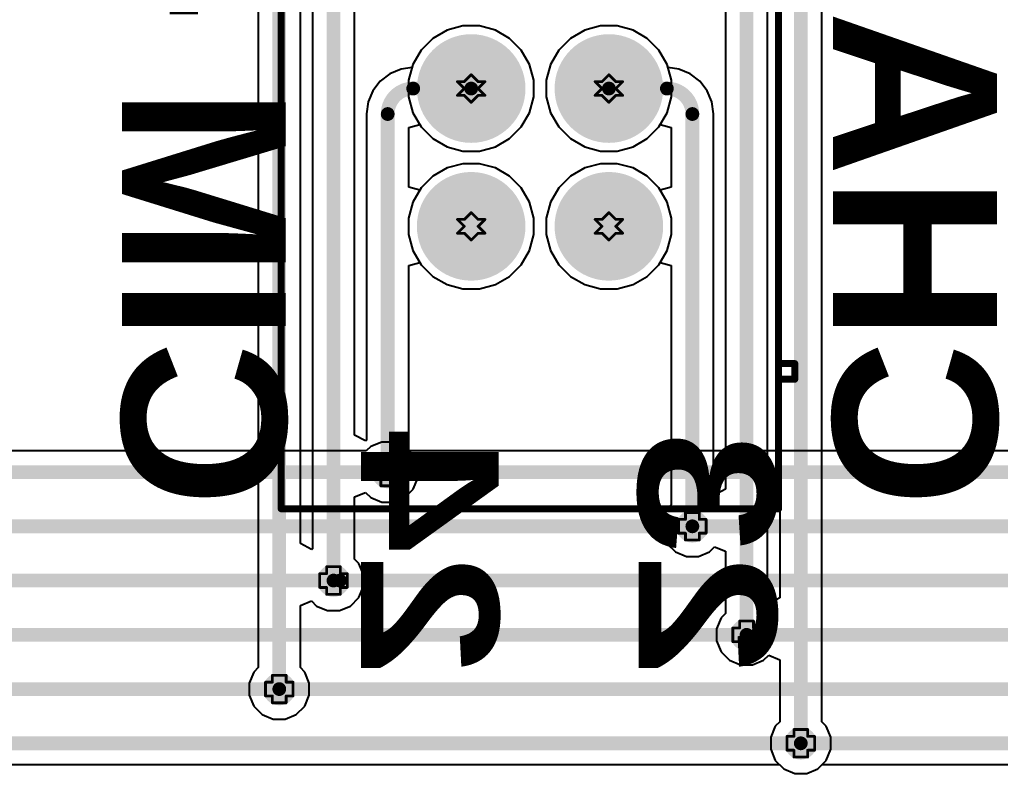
# Model space of a CAD drawing. Header units: inches. Extents: x -0.1 to 10.2, y 0 to 6.5.
# Drawn here: x 1.992 to 2.704, y 1.218 to 1.765 of the extents above; entities that cross this region are included whole.
import ezdxf

# ---------------------------------------------------------------- set-up
doc = ezdxf.new("R2010")
doc.units = ezdxf.units.IN
doc.header["$MEASUREMENT"] = 0
for name, color, linetype in [('Bottom Layer', 5, 'Continuous'), ('Bottom Overlay', 54, 'Continuous'), ('Bottom Solder', 6, 'Continuous'), ('Drill Drawing', 1, 'Continuous'), ('Multi-Layer', 9, 'Continuous'), ('Pad Holes', 156, 'Continuous'), ('Top Layer', 1, 'Continuous'), ('Top Solder', 216, 'Continuous'), ('Via Holes', 16, 'Continuous')]:
    doc.layers.add(name, color=color, linetype=linetype)
doc.styles.add('Arial Black_Bold', font='', dxfattribs={"height": 0.2})
doc.styles.add('Arial_Bold', font='', dxfattribs={"height": 0.2})
doc.styles.get('Arial Black_Bold').set_extended_font_data('Arial Black', bold=True)
doc.styles.get('Arial_Bold').set_extended_font_data('Arial', bold=True)

# ---------------------------------------------------------------- blocks, each defined once
blk = doc.blocks.new('X9555WV_2_12_6TV01_B_55')
at = {"layer": 'Bottom Layer'}
h = blk.add_hatch(color=5, dxfattribs=at)
edge = h.paths.add_edge_path()
edge.add_arc((0.45, 0.05), 0.03543, 0, 360)
h = blk.add_hatch(color=5, dxfattribs=at)
edge = h.paths.add_edge_path()
edge.add_arc((0.55, 0.05), 0.03543, 0, 360)
h = blk.add_hatch(color=5, dxfattribs=at)
edge = h.paths.add_edge_path()
edge.add_arc((0.45, -0.05), 0.03543, 0, 360)
h = blk.add_hatch(color=5, dxfattribs=at)
edge = h.paths.add_edge_path()
edge.add_arc((0.55, -0.05), 0.03543, 0, 360)
at = {"layer": 'Bottom Solder'}
h = blk.add_hatch(color=6, dxfattribs=at)
edge = h.paths.add_edge_path()
edge.add_arc((0.45, 0.05), 0.03943, 0, 360)
h = blk.add_hatch(color=6, dxfattribs=at)
edge = h.paths.add_edge_path()
edge.add_arc((0.55, 0.05), 0.03943, 0, 360)
h = blk.add_hatch(color=6, dxfattribs=at)
edge = h.paths.add_edge_path()
edge.add_arc((0.45, -0.05), 0.03943, 0, 360)
h = blk.add_hatch(color=6, dxfattribs=at)
edge = h.paths.add_edge_path()
edge.add_arc((0.55, -0.05), 0.03943, 0, 360)
at = {"layer": 'Multi-Layer'}
h = blk.add_hatch(color=9, dxfattribs=at)
edge = h.paths.add_edge_path()
edge.add_arc((0.45, 0.05), 0.03543, 0, 360)
h = blk.add_hatch(color=9, dxfattribs=at)
edge = h.paths.add_edge_path()
edge.add_arc((0.55, 0.05), 0.03543, 0, 360)
h = blk.add_hatch(color=9, dxfattribs=at)
edge = h.paths.add_edge_path()
edge.add_arc((0.45, -0.05), 0.03543, 0, 360)
h = blk.add_hatch(color=9, dxfattribs=at)
edge = h.paths.add_edge_path()
edge.add_arc((0.55, -0.05), 0.03543, 0, 360)
at = {"layer": 'Pad Holes'}
h = blk.add_hatch(color=7, dxfattribs=at)
edge = h.paths.add_edge_path()
edge.add_arc((0.45, 0.05), 0.02165, 0, 360)
h = blk.add_hatch(color=7, dxfattribs=at)
edge = h.paths.add_edge_path()
edge.add_arc((0.55, 0.05), 0.02165, 0, 360)
h = blk.add_hatch(color=7, dxfattribs=at)
edge = h.paths.add_edge_path()
edge.add_arc((0.45, -0.05), 0.02165, 0, 360)
h = blk.add_hatch(color=7, dxfattribs=at)
edge = h.paths.add_edge_path()
edge.add_arc((0.55, -0.05), 0.02165, 0, 360)
at = {"layer": 'Top Layer'}
h = blk.add_hatch(color=1, dxfattribs=at)
edge = h.paths.add_edge_path()
edge.add_arc((0.45, 0.05), 0.03543, 0, 360)
h = blk.add_hatch(color=1, dxfattribs=at)
edge = h.paths.add_edge_path()
edge.add_arc((0.55, 0.05), 0.03543, 0, 360)
h = blk.add_hatch(color=1, dxfattribs=at)
edge = h.paths.add_edge_path()
edge.add_arc((0.45, -0.05), 0.03543, 0, 360)
h = blk.add_hatch(color=1, dxfattribs=at)
edge = h.paths.add_edge_path()
edge.add_arc((0.55, -0.05), 0.03543, 0, 360)
at = {"layer": 'Top Solder'}
h = blk.add_hatch(color=216, dxfattribs=at)
edge = h.paths.add_edge_path()
edge.add_arc((0.45, 0.05), 0.03943, 0, 360)
h = blk.add_hatch(color=216, dxfattribs=at)
edge = h.paths.add_edge_path()
edge.add_arc((0.55, 0.05), 0.03943, 0, 360)
h = blk.add_hatch(color=216, dxfattribs=at)
edge = h.paths.add_edge_path()
edge.add_arc((0.45, -0.05), 0.03943, 0, 360)
h = blk.add_hatch(color=216, dxfattribs=at)
edge = h.paths.add_edge_path()
edge.add_arc((0.55, -0.05), 0.03943, 0, 360)
at = {"layer": 'Bottom Overlay', "const_width": 0.005}
for points in [[(0.6496, 0.17323), (0.6496, 0.18504)], [(0.66097, 0.18504), (0.6496, 0.18504)], [(0.66097, 0.17323), (0.66097, 0.18504)], [(0.755, 0.17323), (-0.755, 0.17323)], [(0.755, -0.188), (0.755, 0.17323)], [(0.755, -0.188), (-0.755, -0.188)]]:
    blk.add_lwpolyline(points, dxfattribs=at)
at = {"layer": 'Bottom Overlay', "const_width": 0.0025}
for points in [[(0.64835, 0.18504, 1), (0.65085, 0.18504, 1)], [(0.64835, 0.18504, 1), (0.65085, 0.18504, 1)], [(0.65972, 0.18504, 1), (0.66221, 0.18504, 1)], [(0.65972, 0.18504, 1), (0.66221, 0.18504, 1)], [(0.64835, 0.17323, 1), (0.65085, 0.17323, 1)], [(0.65972, 0.17323, 1), (0.66221, 0.17323, 1)], [(0.75375, 0.17323, 1), (0.75625, 0.17323, 1)], [(0.75375, 0.17323, 1), (0.75625, 0.17323, 1)], [(0.75375, -0.188, 1), (0.75625, -0.188, 1)], [(0.75375, -0.188, 1), (0.75625, -0.188, 1)]]:
    blk.add_lwpolyline(points, format="xyb", close=True, dxfattribs=at)

msp = doc.modelspace()

# ---------------------------------------------------------------- hatches: boundary and pattern name
at = {"layer": 'Bottom Layer'}
h = msp.add_hatch(color=5, dxfattribs=at)
edge = h.paths.add_edge_path()
edge.add_arc((2.25905, 1.43701), 0.01181, 0, 360)
h = msp.add_hatch(color=5, dxfattribs=at)
edge = h.paths.add_edge_path()
edge.add_arc((2.48031, 1.39764), 0.01181, 0, 360)
h = msp.add_hatch(color=5, dxfattribs=at)
edge = h.paths.add_edge_path()
edge.add_arc((2.21968, 1.35827), 0.01181, 0, 360)
h = msp.add_hatch(color=5, dxfattribs=at)
edge = h.paths.add_edge_path()
edge.add_arc((2.51968, 1.3189), 0.01181, 0, 360)
h = msp.add_hatch(color=5, dxfattribs=at)
edge = h.paths.add_edge_path()
edge.add_arc((2.18031, 1.27953), 0.01181, 0, 360)
h = msp.add_hatch(color=5, dxfattribs=at)
edge = h.paths.add_edge_path()
edge.add_arc((2.55905, 1.24016), 0.01181, 0, 360)
at = {"layer": 'Top Layer'}
h = msp.add_hatch(color=1, dxfattribs=at)
edge = h.paths.add_edge_path()
edge.add_arc((2.25905, 1.43701), 0.01181, 0, 360)
h = msp.add_hatch(color=1, dxfattribs=at)
edge = h.paths.add_edge_path()
edge.add_arc((2.48031, 1.39764), 0.01181, 0, 360)
h = msp.add_hatch(color=1, dxfattribs=at)
edge = h.paths.add_edge_path()
edge.add_arc((2.21968, 1.35827), 0.01181, 0, 360)
h = msp.add_hatch(color=1, dxfattribs=at)
edge = h.paths.add_edge_path()
edge.add_arc((2.51968, 1.3189), 0.01181, 0, 360)
h = msp.add_hatch(color=1, dxfattribs=at)
edge = h.paths.add_edge_path()
edge.add_arc((2.18031, 1.27953), 0.01181, 0, 360)
h = msp.add_hatch(color=1, dxfattribs=at)
edge = h.paths.add_edge_path()
edge.add_arc((2.55905, 1.24016), 0.01181, 0, 360)
at = {"layer": 'Via Holes'}
h = msp.add_hatch(color=7, dxfattribs=at)
edge = h.paths.add_edge_path()
edge.add_arc((2.25905, 1.43701), 0.00591, 0, 360)
h = msp.add_hatch(color=7, dxfattribs=at)
edge = h.paths.add_edge_path()
edge.add_arc((2.48031, 1.39764), 0.00591, 0, 360)
h = msp.add_hatch(color=7, dxfattribs=at)
edge = h.paths.add_edge_path()
edge.add_arc((2.21968, 1.35827), 0.00591, 0, 360)
h = msp.add_hatch(color=7, dxfattribs=at)
edge = h.paths.add_edge_path()
edge.add_arc((2.51968, 1.3189), 0.00591, 0, 360)
h = msp.add_hatch(color=7, dxfattribs=at)
edge = h.paths.add_edge_path()
edge.add_arc((2.18031, 1.27953), 0.00591, 0, 360)
h = msp.add_hatch(color=7, dxfattribs=at)
edge = h.paths.add_edge_path()
edge.add_arc((2.55905, 1.24016), 0.00591, 0, 360)

# ---------------------------------------------------------------- linework, layer by layer
at = {"layer": 'Bottom Layer'}
for p, q in [((2.16502, 1.88583), (2.16502, 1.29508)), ((2.19561, 1.38513), (2.19561, 1.88583)), ((2.54376, 1.88583), (2.54376, 1.34576)), ((2.57435, 1.25571), (2.57435, 1.88583)), ((2.20439, 1.78346), (2.20439, 1.38137)), ((2.23498, 1.46387), (2.23498, 1.78346)), ((2.50439, 1.78346), (2.50439, 1.4245)), ((2.53498, 1.342), (2.53498, 1.78346)), ((2.3137, 1.76079), (2.30215, 1.75769)), ((2.32566, 1.76079), (2.3137, 1.76079)), ((2.33722, 1.75769), (2.32566, 1.76079)), ((2.4137, 1.76079), (2.40215, 1.75769)), ((2.42566, 1.76079), (2.4137, 1.76079)), ((2.43722, 1.75769), (2.42566, 1.76079)), ((2.30215, 1.75769), (2.29179, 1.75171)), ((2.34758, 1.75171), (2.33722, 1.75769)), ((2.40215, 1.75769), (2.39179, 1.75171)), ((2.44758, 1.75171), (2.43722, 1.75769)), ((2.29179, 1.75171), (2.28333, 1.74325)), ((2.35604, 1.74325), (2.34758, 1.75171)), ((2.39179, 1.75171), (2.38333, 1.74325)), ((2.45604, 1.74325), (2.44758, 1.75171)), ((2.28333, 1.74325), (2.27734, 1.73289)), ((2.36202, 1.73289), (2.35604, 1.74325)), ((2.38333, 1.74325), (2.37734, 1.73289)), ((2.46202, 1.73289), (2.45604, 1.74325)), ((2.27734, 1.73289), (2.27671, 1.73053)), ((2.36511, 1.72134), (2.36202, 1.73289)), ((2.37734, 1.73289), (2.37425, 1.72134)), ((2.46265, 1.73053), (2.46202, 1.73289)), ((2.26066, 1.72612), (2.25366, 1.72075)), ((2.26881, 1.72949), (2.26066, 1.72612)), ((2.27671, 1.73053), (2.26881, 1.72949)), ((2.47056, 1.72949), (2.46265, 1.73053)), ((2.47871, 1.72612), (2.47056, 1.72949)), ((2.48571, 1.72075), (2.47871, 1.72612)), ((2.25366, 1.72075), (2.24829, 1.71375)), ((2.36511, 1.70937), (2.36511, 1.72134)), ((2.37425, 1.72134), (2.37425, 1.70937)), ((2.49108, 1.71375), (2.48571, 1.72075)), ((2.24829, 1.71375), (2.24492, 1.7056)), ((2.49445, 1.7056), (2.49108, 1.71375)), ((2.24492, 1.7056), (2.24377, 1.69692)), ((2.36202, 1.69782), (2.36511, 1.70937)), ((2.37425, 1.70937), (2.37734, 1.69782)), ((2.49559, 1.69692), (2.49445, 1.7056)), ((2.24377, 1.69692), (2.24376, 1.69685)), ((2.24376, 1.69685), (2.24376, 1.69685)), ((2.24376, 1.69685), (2.24376, 1.69685)), ((2.24376, 1.69685), (2.24376, 1.46011)), ((2.35604, 1.68746), (2.36202, 1.69782)), ((2.37734, 1.69782), (2.38333, 1.68746)), ((2.49561, 1.69685), (2.49559, 1.69692)), ((2.49561, 1.42074), (2.49561, 1.69685)), ((2.49561, 1.69685), (2.49561, 1.69685)), ((2.49561, 1.69685), (2.49561, 1.69685)), ((2.27435, 1.68701), (2.28235, 1.68915)), ((2.28235, 1.68915), (2.28333, 1.68746)), ((2.45604, 1.68746), (2.45702, 1.68916)), ((2.45702, 1.68916), (2.46502, 1.68702)), ((2.27435, 1.6437), (2.27435, 1.68701)), ((2.28333, 1.68746), (2.29179, 1.679)), ((2.34758, 1.679), (2.35604, 1.68746)), ((2.38333, 1.68746), (2.39179, 1.679)), ((2.44758, 1.679), (2.45604, 1.68746)), ((2.46502, 1.68702), (2.46502, 1.64369)), ((2.29179, 1.679), (2.30215, 1.67302)), ((2.33722, 1.67302), (2.34758, 1.679)), ((2.39179, 1.679), (2.40215, 1.67302)), ((2.43722, 1.67302), (2.44758, 1.679)), ((2.30215, 1.67302), (2.3137, 1.66992)), ((2.3137, 1.66992), (2.32566, 1.66992)), ((2.32566, 1.66992), (2.33722, 1.67302)), ((2.40215, 1.67302), (2.4137, 1.66992)), ((2.4137, 1.66992), (2.42566, 1.66992)), ((2.42566, 1.66992), (2.43722, 1.67302)), ((2.3137, 1.66079), (2.30215, 1.65769)), ((2.32566, 1.66079), (2.3137, 1.66079)), ((2.33722, 1.65769), (2.32566, 1.66079)), ((2.4137, 1.66079), (2.40215, 1.65769)), ((2.42566, 1.66079), (2.4137, 1.66079)), ((2.43722, 1.65769), (2.42566, 1.66079)), ((2.30215, 1.65769), (2.29179, 1.65171)), ((2.34758, 1.65171), (2.33722, 1.65769)), ((2.40215, 1.65769), (2.39179, 1.65171)), ((2.44758, 1.65171), (2.43722, 1.65769)), ((2.29179, 1.65171), (2.28333, 1.64325)), ((2.35604, 1.64325), (2.34758, 1.65171)), ((2.39179, 1.65171), (2.38333, 1.64325)), ((2.45604, 1.64325), (2.44758, 1.65171)), ((2.28235, 1.64156), (2.27435, 1.6437)), ((2.28333, 1.64325), (2.28235, 1.64156)), ((2.36202, 1.63289), (2.35604, 1.64325)), ((2.38333, 1.64325), (2.37734, 1.63289)), ((2.45702, 1.64155), (2.45604, 1.64325)), ((2.46502, 1.64369), (2.45702, 1.64155)), ((2.36511, 1.62134), (2.36202, 1.63289)), ((2.37734, 1.63289), (2.37425, 1.62134)), ((2.36511, 1.60937), (2.36511, 1.62134)), ((2.37425, 1.62134), (2.37425, 1.60937)), ((2.36202, 1.59782), (2.36511, 1.60937)), ((2.37425, 1.60937), (2.37734, 1.59782)), ((2.35604, 1.58746), (2.36202, 1.59782)), ((2.37734, 1.59782), (2.38333, 1.58746)), ((2.27435, 1.58701), (2.28235, 1.58915)), ((2.28235, 1.58915), (2.28333, 1.58746)), ((2.45604, 1.58746), (2.45702, 1.58916)), ((2.45702, 1.58916), (2.46502, 1.58702)), ((2.27435, 1.45256), (2.27435, 1.58701)), ((2.28333, 1.58746), (2.29179, 1.579)), ((2.34758, 1.579), (2.35604, 1.58746)), ((2.38333, 1.58746), (2.39179, 1.579)), ((2.44758, 1.579), (2.45604, 1.58746)), ((2.46502, 1.58702), (2.46502, 1.41319)), ((2.29179, 1.579), (2.30215, 1.57302)), ((2.33722, 1.57302), (2.34758, 1.579)), ((2.39179, 1.579), (2.40215, 1.57302)), ((2.43722, 1.57302), (2.44758, 1.579)), ((2.30215, 1.57302), (2.3137, 1.56992)), ((2.3137, 1.56992), (2.32566, 1.56992)), ((2.32566, 1.56992), (2.33722, 1.57302)), ((2.40215, 1.57302), (2.4137, 1.56992)), ((2.4137, 1.56992), (2.42566, 1.56992)), ((2.42566, 1.56992), (2.43722, 1.57302)), ((2.24298, 1.45959), (2.23498, 1.46387)), ((2.24376, 1.46011), (2.24298, 1.45959)), ((2.27755, 1.44936), (2.27435, 1.45256)), ((2.28087, 1.44135), (2.27755, 1.44936)), ((2.28087, 1.43267), (2.28087, 1.44135)), ((2.27755, 1.42465), (2.28087, 1.43267)), ((2.27141, 1.41852), (2.27755, 1.42465)), ((2.23498, 1.41892), (2.24298, 1.42224)), ((2.23498, 1.37382), (2.23498, 1.41892)), ((2.24298, 1.42224), (2.2467, 1.41852)), ((2.2467, 1.41852), (2.25472, 1.4152)), ((2.26339, 1.4152), (2.27141, 1.41852)), ((2.49639, 1.42022), (2.49561, 1.42074)), ((2.50439, 1.4245), (2.49639, 1.42022)), ((2.25472, 1.4152), (2.26339, 1.4152)), ((2.46502, 1.41319), (2.46182, 1.40999)), ((2.46182, 1.40999), (2.4585, 1.40198)), ((2.4585, 1.40198), (2.4585, 1.3933)), ((2.4585, 1.3933), (2.46182, 1.38528)), ((2.20361, 1.38085), (2.19561, 1.38513)), ((2.46182, 1.38528), (2.46796, 1.37915)), ((2.49267, 1.37915), (2.49639, 1.38287)), ((2.49639, 1.38287), (2.50439, 1.37955)), ((2.20439, 1.38137), (2.20361, 1.38085)), ((2.46796, 1.37915), (2.47598, 1.37583)), ((2.47598, 1.37583), (2.48465, 1.37583)), ((2.48465, 1.37583), (2.49267, 1.37915)), ((2.50439, 1.37955), (2.50439, 1.33445)), ((2.23818, 1.37062), (2.23498, 1.37382)), ((2.2415, 1.36261), (2.23818, 1.37062)), ((2.2415, 1.35393), (2.2415, 1.36261)), ((2.23818, 1.34591), (2.2415, 1.35393)), ((2.19561, 1.34018), (2.20361, 1.3435)), ((2.19561, 1.29508), (2.19561, 1.34018)), ((2.20361, 1.3435), (2.20733, 1.33978)), ((2.20733, 1.33978), (2.21535, 1.33646)), ((2.22402, 1.33646), (2.23204, 1.33978)), ((2.23204, 1.33978), (2.23818, 1.34591)), ((2.53576, 1.34148), (2.53498, 1.342)), ((2.54376, 1.34576), (2.53576, 1.34148)), ((2.21535, 1.33646), (2.22402, 1.33646)), ((2.50439, 1.33445), (2.50119, 1.33125)), ((2.50119, 1.33125), (2.49787, 1.32324)), ((2.49787, 1.32324), (2.49787, 1.31456)), ((2.49787, 1.31456), (2.50119, 1.30654)), ((2.50119, 1.30654), (2.50733, 1.30041)), ((2.53204, 1.30041), (2.53576, 1.30413)), ((2.53576, 1.30413), (2.54376, 1.30081)), ((2.50733, 1.30041), (2.51535, 1.29709)), ((2.51535, 1.29709), (2.52402, 1.29709)), ((2.52402, 1.29709), (2.53204, 1.30041)), ((2.54376, 1.30081), (2.54376, 1.25571)), ((2.16182, 1.29188), (2.1585, 1.28387)), ((2.16502, 1.29508), (2.16182, 1.29188)), ((2.19881, 1.29188), (2.19561, 1.29508)), ((2.20213, 1.28387), (2.19881, 1.29188)), ((2.1585, 1.28387), (2.1585, 1.27519)), ((2.20213, 1.27519), (2.20213, 1.28387)), ((2.1585, 1.27519), (2.16182, 1.26717)), ((2.19881, 1.26717), (2.20213, 1.27519)), ((2.16182, 1.26717), (2.16796, 1.26104)), ((2.16796, 1.26104), (2.17598, 1.25772)), ((2.18465, 1.25772), (2.19267, 1.26104)), ((2.19267, 1.26104), (2.19881, 1.26717)), ((2.17598, 1.25772), (2.18465, 1.25772)), ((2.54376, 1.25571), (2.54056, 1.25251)), ((2.57755, 1.25251), (2.57435, 1.25571)), ((2.54056, 1.25251), (2.53724, 1.2445)), ((2.58087, 1.2445), (2.57755, 1.25251)), ((2.53724, 1.2445), (2.53724, 1.23582)), ((2.58087, 1.23582), (2.58087, 1.2445)), ((2.53724, 1.23582), (2.54056, 1.2278)), ((2.57755, 1.2278), (2.58087, 1.23582)), ((2.54056, 1.2278), (2.5467, 1.22167)), ((2.57141, 1.22167), (2.57755, 1.2278)), ((2.5467, 1.22167), (2.55472, 1.21835)), ((2.55472, 1.21835), (2.56339, 1.21835)), ((2.56339, 1.21835), (2.57141, 1.22167))]:
    msp.add_line(p, q, dxfattribs=at)
at = {"layer": 'Bottom Layer', "const_width": 0.01}
for points in [[(2.18031, 1.27953), (2.18031, 1.88583)], [(2.55905, 1.24016), (2.55905, 1.88583)], [(2.21968, 1.35827), (2.21968, 1.78346)], [(2.51968, 1.3189), (2.51968, 1.78346)], [(2.27756, 1.71535), (2.31968, 1.71535)], [(2.41968, 1.71535), (2.46181, 1.71535)], [(2.25905, 1.43701), (2.25905, 1.69685)], [(2.48031, 1.39764), (2.48031, 1.69685)]]:
    msp.add_lwpolyline(points, dxfattribs=at)
for points in [[(2.25905, 1.69685, -0.414214), (2.27756, 1.71535)], [(2.46181, 1.71535, -0.414217), (2.48031, 1.69685)]]:
    msp.add_lwpolyline(points, format="xyb", dxfattribs=at)
at = {"layer": 'Bottom Layer', "const_width": 0.005}
for points in [[(2.27506, 1.71535, 1), (2.28006, 1.71535, 1)], [(2.27506, 1.71535, 1), (2.28006, 1.71535, 1)], [(2.31718, 1.71535, 1), (2.32218, 1.71535, 1)], [(2.41718, 1.71535, 1), (2.42218, 1.71535, 1)], [(2.45931, 1.71535, 1), (2.46431, 1.71535, 1)], [(2.45931, 1.71535, 1), (2.46431, 1.71535, 1)], [(2.25655, 1.69685, 1), (2.26155, 1.69685, 1)], [(2.25655, 1.69685, 1), (2.26155, 1.69685, 1)], [(2.47781, 1.69685, 1), (2.48281, 1.69685, 1)], [(2.47781, 1.69685, 1), (2.48281, 1.69685, 1)], [(2.25655, 1.43701, 1), (2.26155, 1.43701, 1)], [(2.47781, 1.39764, 1), (2.48281, 1.39764, 1)], [(2.21718, 1.35827, 1), (2.22218, 1.35827, 1)], [(2.51718, 1.3189, 1), (2.52218, 1.3189, 1)], [(2.17781, 1.27953, 1), (2.18281, 1.27953, 1)], [(2.55655, 1.24016, 1), (2.56155, 1.24016, 1)]]:
    msp.add_lwpolyline(points, format="xyb", close=True, dxfattribs=at)
at = {"layer": 'Drill Drawing', "const_width": 0.002}
for points in [[(2.31468, 1.72035), (2.31968, 1.72535)], [(2.31968, 1.72535), (2.32468, 1.72035)], [(2.41468, 1.72035), (2.41968, 1.72535)], [(2.41968, 1.72535), (2.42468, 1.72035)], [(2.30968, 1.72035), (2.31468, 1.71535)], [(2.30968, 1.72035), (2.31468, 1.72035)], [(2.32468, 1.72035), (2.32968, 1.72035)], [(2.32468, 1.71535), (2.32968, 1.72035)], [(2.40968, 1.72035), (2.41468, 1.71535)], [(2.40968, 1.72035), (2.41468, 1.72035)], [(2.42468, 1.72035), (2.42968, 1.72035)], [(2.42468, 1.71535), (2.42968, 1.72035)], [(2.30968, 1.71035), (2.31468, 1.71535)], [(2.30968, 1.71035), (2.31468, 1.71035)], [(2.31468, 1.71035), (2.31968, 1.70535)], [(2.31968, 1.70535), (2.32468, 1.71035)], [(2.32468, 1.71535), (2.32968, 1.71035)], [(2.32468, 1.71035), (2.32968, 1.71035)], [(2.40968, 1.71035), (2.41468, 1.71535)], [(2.40968, 1.71035), (2.41468, 1.71035)], [(2.41468, 1.71035), (2.41968, 1.70535)], [(2.41968, 1.70535), (2.42468, 1.71035)], [(2.42468, 1.71535), (2.42968, 1.71035)], [(2.42468, 1.71035), (2.42968, 1.71035)], [(2.31468, 1.62035), (2.31968, 1.62535)], [(2.31968, 1.62535), (2.32468, 1.62035)], [(2.41468, 1.62035), (2.41968, 1.62535)], [(2.41968, 1.62535), (2.42468, 1.62035)], [(2.30968, 1.62035), (2.31468, 1.61535)], [(2.30968, 1.62035), (2.31468, 1.62035)], [(2.32468, 1.62035), (2.32968, 1.62035)], [(2.32468, 1.61535), (2.32968, 1.62035)], [(2.40968, 1.62035), (2.41468, 1.61535)], [(2.40968, 1.62035), (2.41468, 1.62035)], [(2.42468, 1.62035), (2.42968, 1.62035)], [(2.42468, 1.61535), (2.42968, 1.62035)], [(2.30968, 1.61035), (2.31468, 1.61535)], [(2.30968, 1.61035), (2.31468, 1.61035)], [(2.31468, 1.61035), (2.31968, 1.60535)], [(2.31968, 1.60535), (2.32468, 1.61035)], [(2.32468, 1.61535), (2.32968, 1.61035)], [(2.32468, 1.61035), (2.32968, 1.61035)], [(2.40968, 1.61035), (2.41468, 1.61535)], [(2.40968, 1.61035), (2.41468, 1.61035)], [(2.41468, 1.61035), (2.41968, 1.60535)], [(2.41968, 1.60535), (2.42468, 1.61035)], [(2.42468, 1.61535), (2.42968, 1.61035)], [(2.42468, 1.61035), (2.42968, 1.61035)], [(2.25405, 1.44201), (2.25405, 1.44701)], [(2.25405, 1.44701), (2.26405, 1.44701)], [(2.26405, 1.44201), (2.26405, 1.44701)], [(2.24905, 1.43201), (2.24905, 1.44201)], [(2.24905, 1.44201), (2.25405, 1.44201)], [(2.26405, 1.44201), (2.26905, 1.44201)], [(2.26905, 1.43201), (2.26905, 1.44201)], [(2.24905, 1.43201), (2.25405, 1.43201)], [(2.25405, 1.42701), (2.25405, 1.43201)], [(2.26405, 1.43201), (2.26905, 1.43201)], [(2.26405, 1.42701), (2.26405, 1.43201)], [(2.25405, 1.42701), (2.26405, 1.42701)], [(2.47031, 1.39264), (2.47031, 1.40264)], [(2.47031, 1.40264), (2.47531, 1.40264)], [(2.47531, 1.40264), (2.47531, 1.40764)], [(2.47531, 1.40764), (2.48531, 1.40764)], [(2.48531, 1.40264), (2.48531, 1.40764)], [(2.48531, 1.40264), (2.49031, 1.40264)], [(2.49031, 1.39264), (2.49031, 1.40264)], [(2.47031, 1.39264), (2.47531, 1.39264)], [(2.47531, 1.38764), (2.47531, 1.39264)], [(2.48531, 1.39264), (2.49031, 1.39264)], [(2.48531, 1.38764), (2.48531, 1.39264)], [(2.47531, 1.38764), (2.48531, 1.38764)], [(2.21468, 1.36327), (2.21468, 1.36827)], [(2.21468, 1.36827), (2.22468, 1.36827)], [(2.22468, 1.36327), (2.22468, 1.36827)], [(2.20968, 1.35327), (2.20968, 1.36327)], [(2.20968, 1.36327), (2.21468, 1.36327)], [(2.22468, 1.36327), (2.22968, 1.36327)], [(2.22968, 1.35327), (2.22968, 1.36327)], [(2.20968, 1.35327), (2.21468, 1.35327)], [(2.21468, 1.34827), (2.21468, 1.35327)], [(2.22468, 1.35327), (2.22968, 1.35327)], [(2.22468, 1.34827), (2.22468, 1.35327)], [(2.21468, 1.34827), (2.22468, 1.34827)], [(2.50968, 1.3139), (2.50968, 1.3239)], [(2.50968, 1.3239), (2.51468, 1.3239)], [(2.51468, 1.3239), (2.51468, 1.3289)], [(2.51468, 1.3289), (2.52468, 1.3289)], [(2.52468, 1.3239), (2.52468, 1.3289)], [(2.52468, 1.3239), (2.52968, 1.3239)], [(2.52968, 1.3139), (2.52968, 1.3239)], [(2.50968, 1.3139), (2.51468, 1.3139)], [(2.51468, 1.3089), (2.51468, 1.3139)], [(2.52468, 1.3139), (2.52968, 1.3139)], [(2.52468, 1.3089), (2.52468, 1.3139)], [(2.51468, 1.3089), (2.52468, 1.3089)], [(2.17531, 1.28453), (2.17531, 1.28953)], [(2.17531, 1.28953), (2.18531, 1.28953)], [(2.18531, 1.28453), (2.18531, 1.28953)], [(2.17031, 1.27453), (2.17031, 1.28453)], [(2.17031, 1.28453), (2.17531, 1.28453)], [(2.18531, 1.28453), (2.19031, 1.28453)], [(2.19031, 1.27453), (2.19031, 1.28453)], [(2.17031, 1.27453), (2.17531, 1.27453)], [(2.17531, 1.26953), (2.17531, 1.27453)], [(2.18531, 1.27453), (2.19031, 1.27453)], [(2.18531, 1.26953), (2.18531, 1.27453)], [(2.17531, 1.26953), (2.18531, 1.26953)], [(2.55405, 1.24516), (2.55405, 1.25016)], [(2.55405, 1.25016), (2.56405, 1.25016)], [(2.56405, 1.24516), (2.56405, 1.25016)], [(2.54905, 1.23516), (2.54905, 1.24516)], [(2.54905, 1.24516), (2.55405, 1.24516)], [(2.56405, 1.24516), (2.56905, 1.24516)], [(2.56905, 1.23516), (2.56905, 1.24516)], [(2.54905, 1.23516), (2.55405, 1.23516)], [(2.55405, 1.23016), (2.55405, 1.23516)], [(2.56405, 1.23516), (2.56905, 1.23516)], [(2.56405, 1.23016), (2.56405, 1.23516)], [(2.55405, 1.23016), (2.56405, 1.23016)]]:
    msp.add_lwpolyline(points, dxfattribs=at)
at = {"layer": 'Drill Drawing', "const_width": 0.001}
for points in [[(2.31918, 1.72535, 1), (2.32018, 1.72535, 1)], [(2.31918, 1.72535, 1), (2.32018, 1.72535, 1)], [(2.41918, 1.72535, 1), (2.42018, 1.72535, 1)], [(2.41918, 1.72535, 1), (2.42018, 1.72535, 1)], [(2.30918, 1.72035, 1), (2.31018, 1.72035, 1)], [(2.30918, 1.72035, 1), (2.31018, 1.72035, 1)], [(2.31418, 1.72035, 1), (2.31518, 1.72035, 1)], [(2.31418, 1.72035, 1), (2.31518, 1.72035, 1)], [(2.32418, 1.72035, 1), (2.32518, 1.72035, 1)], [(2.32418, 1.72035, 1), (2.32518, 1.72035, 1)], [(2.32918, 1.72035, 1), (2.33018, 1.72035, 1)], [(2.32918, 1.72035, 1), (2.33018, 1.72035, 1)], [(2.40918, 1.72035, 1), (2.41018, 1.72035, 1)], [(2.40918, 1.72035, 1), (2.41018, 1.72035, 1)], [(2.41418, 1.72035, 1), (2.41518, 1.72035, 1)], [(2.41418, 1.72035, 1), (2.41518, 1.72035, 1)], [(2.42418, 1.72035, 1), (2.42518, 1.72035, 1)], [(2.42418, 1.72035, 1), (2.42518, 1.72035, 1)], [(2.42918, 1.72035, 1), (2.43018, 1.72035, 1)], [(2.42918, 1.72035, 1), (2.43018, 1.72035, 1)], [(2.30918, 1.71035, 1), (2.31018, 1.71035, 1)], [(2.30918, 1.71035, 1), (2.31018, 1.71035, 1)], [(2.31418, 1.71535, 1), (2.31518, 1.71535, 1)], [(2.31418, 1.71535, 1), (2.31518, 1.71535, 1)], [(2.31418, 1.71035, 1), (2.31518, 1.71035, 1)], [(2.31418, 1.71035, 1), (2.31518, 1.71035, 1)], [(2.32418, 1.71535, 1), (2.32518, 1.71535, 1)], [(2.32418, 1.71535, 1), (2.32518, 1.71535, 1)], [(2.32418, 1.71035, 1), (2.32518, 1.71035, 1)], [(2.32418, 1.71035, 1), (2.32518, 1.71035, 1)], [(2.32918, 1.71035, 1), (2.33018, 1.71035, 1)], [(2.32918, 1.71035, 1), (2.33018, 1.71035, 1)], [(2.40918, 1.71035, 1), (2.41018, 1.71035, 1)], [(2.40918, 1.71035, 1), (2.41018, 1.71035, 1)], [(2.41418, 1.71535, 1), (2.41518, 1.71535, 1)], [(2.41418, 1.71535, 1), (2.41518, 1.71535, 1)], [(2.41418, 1.71035, 1), (2.41518, 1.71035, 1)], [(2.41418, 1.71035, 1), (2.41518, 1.71035, 1)], [(2.42418, 1.71535, 1), (2.42518, 1.71535, 1)], [(2.42418, 1.71535, 1), (2.42518, 1.71535, 1)], [(2.42418, 1.71035, 1), (2.42518, 1.71035, 1)], [(2.42418, 1.71035, 1), (2.42518, 1.71035, 1)], [(2.42918, 1.71035, 1), (2.43018, 1.71035, 1)], [(2.42918, 1.71035, 1), (2.43018, 1.71035, 1)], [(2.31918, 1.70535, 1), (2.32018, 1.70535, 1)], [(2.31918, 1.70535, 1), (2.32018, 1.70535, 1)], [(2.41918, 1.70535, 1), (2.42018, 1.70535, 1)], [(2.41918, 1.70535, 1), (2.42018, 1.70535, 1)], [(2.31918, 1.62535, 1), (2.32018, 1.62535, 1)], [(2.31918, 1.62535, 1), (2.32018, 1.62535, 1)], [(2.41918, 1.62535, 1), (2.42018, 1.62535, 1)], [(2.41918, 1.62535, 1), (2.42018, 1.62535, 1)], [(2.30918, 1.62035, 1), (2.31018, 1.62035, 1)], [(2.30918, 1.62035, 1), (2.31018, 1.62035, 1)], [(2.31418, 1.62035, 1), (2.31518, 1.62035, 1)], [(2.31418, 1.62035, 1), (2.31518, 1.62035, 1)], [(2.32418, 1.62035, 1), (2.32518, 1.62035, 1)], [(2.32418, 1.62035, 1), (2.32518, 1.62035, 1)], [(2.32918, 1.62035, 1), (2.33018, 1.62035, 1)], [(2.32918, 1.62035, 1), (2.33018, 1.62035, 1)], [(2.40918, 1.62035, 1), (2.41018, 1.62035, 1)], [(2.40918, 1.62035, 1), (2.41018, 1.62035, 1)], [(2.41418, 1.62035, 1), (2.41518, 1.62035, 1)], [(2.41418, 1.62035, 1), (2.41518, 1.62035, 1)], [(2.42418, 1.62035, 1), (2.42518, 1.62035, 1)], [(2.42418, 1.62035, 1), (2.42518, 1.62035, 1)], [(2.42918, 1.62035, 1), (2.43018, 1.62035, 1)], [(2.42918, 1.62035, 1), (2.43018, 1.62035, 1)], [(2.30918, 1.61035, 1), (2.31018, 1.61035, 1)], [(2.30918, 1.61035, 1), (2.31018, 1.61035, 1)], [(2.31418, 1.61535, 1), (2.31518, 1.61535, 1)], [(2.31418, 1.61535, 1), (2.31518, 1.61535, 1)], [(2.31418, 1.61035, 1), (2.31518, 1.61035, 1)], [(2.31418, 1.61035, 1), (2.31518, 1.61035, 1)], [(2.32418, 1.61535, 1), (2.32518, 1.61535, 1)], [(2.32418, 1.61535, 1), (2.32518, 1.61535, 1)], [(2.32418, 1.61035, 1), (2.32518, 1.61035, 1)], [(2.32418, 1.61035, 1), (2.32518, 1.61035, 1)], [(2.32918, 1.61035, 1), (2.33018, 1.61035, 1)], [(2.32918, 1.61035, 1), (2.33018, 1.61035, 1)], [(2.40918, 1.61035, 1), (2.41018, 1.61035, 1)], [(2.40918, 1.61035, 1), (2.41018, 1.61035, 1)], [(2.41418, 1.61535, 1), (2.41518, 1.61535, 1)], [(2.41418, 1.61535, 1), (2.41518, 1.61535, 1)], [(2.41418, 1.61035, 1), (2.41518, 1.61035, 1)], [(2.41418, 1.61035, 1), (2.41518, 1.61035, 1)], [(2.42418, 1.61535, 1), (2.42518, 1.61535, 1)], [(2.42418, 1.61535, 1), (2.42518, 1.61535, 1)], [(2.42418, 1.61035, 1), (2.42518, 1.61035, 1)], [(2.42418, 1.61035, 1), (2.42518, 1.61035, 1)], [(2.42918, 1.61035, 1), (2.43018, 1.61035, 1)], [(2.42918, 1.61035, 1), (2.43018, 1.61035, 1)], [(2.31918, 1.60535, 1), (2.32018, 1.60535, 1)], [(2.31918, 1.60535, 1), (2.32018, 1.60535, 1)], [(2.41918, 1.60535, 1), (2.42018, 1.60535, 1)], [(2.41918, 1.60535, 1), (2.42018, 1.60535, 1)], [(2.25355, 1.44701, 1), (2.25455, 1.44701, 1)], [(2.25355, 1.44701, 1), (2.25455, 1.44701, 1)], [(2.26355, 1.44701, 1), (2.26455, 1.44701, 1)], [(2.26355, 1.44701, 1), (2.26455, 1.44701, 1)], [(2.24855, 1.44201, 1), (2.24955, 1.44201, 1)], [(2.24855, 1.44201, 1), (2.24955, 1.44201, 1)], [(2.25355, 1.44201, 1), (2.25455, 1.44201, 1)], [(2.25355, 1.44201, 1), (2.25455, 1.44201, 1)], [(2.26355, 1.44201, 1), (2.26455, 1.44201, 1)], [(2.26355, 1.44201, 1), (2.26455, 1.44201, 1)], [(2.26855, 1.44201, 1), (2.26955, 1.44201, 1)], [(2.26855, 1.44201, 1), (2.26955, 1.44201, 1)], [(2.24855, 1.43201, 1), (2.24955, 1.43201, 1)], [(2.24855, 1.43201, 1), (2.24955, 1.43201, 1)], [(2.25355, 1.43201, 1), (2.25455, 1.43201, 1)], [(2.25355, 1.43201, 1), (2.25455, 1.43201, 1)], [(2.26355, 1.43201, 1), (2.26455, 1.43201, 1)], [(2.26355, 1.43201, 1), (2.26455, 1.43201, 1)], [(2.26855, 1.43201, 1), (2.26955, 1.43201, 1)], [(2.26855, 1.43201, 1), (2.26955, 1.43201, 1)], [(2.25355, 1.42701, 1), (2.25455, 1.42701, 1)], [(2.25355, 1.42701, 1), (2.25455, 1.42701, 1)], [(2.26355, 1.42701, 1), (2.26455, 1.42701, 1)], [(2.26355, 1.42701, 1), (2.26455, 1.42701, 1)], [(2.46981, 1.40264, 1), (2.47081, 1.40264, 1)], [(2.46981, 1.40264, 1), (2.47081, 1.40264, 1)], [(2.47481, 1.40764, 1), (2.47581, 1.40764, 1)], [(2.47481, 1.40764, 1), (2.47581, 1.40764, 1)], [(2.47481, 1.40264, 1), (2.47581, 1.40264, 1)], [(2.47481, 1.40264, 1), (2.47581, 1.40264, 1)], [(2.48481, 1.40764, 1), (2.48581, 1.40764, 1)], [(2.48481, 1.40764, 1), (2.48581, 1.40764, 1)], [(2.48481, 1.40264, 1), (2.48581, 1.40264, 1)], [(2.48481, 1.40264, 1), (2.48581, 1.40264, 1)], [(2.48981, 1.40264, 1), (2.49081, 1.40264, 1)], [(2.48981, 1.40264, 1), (2.49081, 1.40264, 1)], [(2.46981, 1.39264, 1), (2.47081, 1.39264, 1)], [(2.46981, 1.39264, 1), (2.47081, 1.39264, 1)], [(2.47481, 1.39264, 1), (2.47581, 1.39264, 1)], [(2.47481, 1.39264, 1), (2.47581, 1.39264, 1)], [(2.48481, 1.39264, 1), (2.48581, 1.39264, 1)], [(2.48481, 1.39264, 1), (2.48581, 1.39264, 1)], [(2.48981, 1.39264, 1), (2.49081, 1.39264, 1)], [(2.48981, 1.39264, 1), (2.49081, 1.39264, 1)], [(2.47481, 1.38764, 1), (2.47581, 1.38764, 1)], [(2.47481, 1.38764, 1), (2.47581, 1.38764, 1)], [(2.48481, 1.38764, 1), (2.48581, 1.38764, 1)], [(2.48481, 1.38764, 1), (2.48581, 1.38764, 1)], [(2.21418, 1.36827, 1), (2.21518, 1.36827, 1)], [(2.21418, 1.36827, 1), (2.21518, 1.36827, 1)], [(2.22418, 1.36827, 1), (2.22518, 1.36827, 1)], [(2.22418, 1.36827, 1), (2.22518, 1.36827, 1)], [(2.20918, 1.36327, 1), (2.21018, 1.36327, 1)], [(2.20918, 1.36327, 1), (2.21018, 1.36327, 1)], [(2.21418, 1.36327, 1), (2.21518, 1.36327, 1)], [(2.21418, 1.36327, 1), (2.21518, 1.36327, 1)], [(2.22418, 1.36327, 1), (2.22518, 1.36327, 1)], [(2.22418, 1.36327, 1), (2.22518, 1.36327, 1)], [(2.22918, 1.36327, 1), (2.23018, 1.36327, 1)], [(2.22918, 1.36327, 1), (2.23018, 1.36327, 1)], [(2.20918, 1.35327, 1), (2.21018, 1.35327, 1)], [(2.20918, 1.35327, 1), (2.21018, 1.35327, 1)], [(2.21418, 1.35327, 1), (2.21518, 1.35327, 1)], [(2.21418, 1.35327, 1), (2.21518, 1.35327, 1)], [(2.22418, 1.35327, 1), (2.22518, 1.35327, 1)], [(2.22418, 1.35327, 1), (2.22518, 1.35327, 1)], [(2.22918, 1.35327, 1), (2.23018, 1.35327, 1)], [(2.22918, 1.35327, 1), (2.23018, 1.35327, 1)], [(2.21418, 1.34827, 1), (2.21518, 1.34827, 1)], [(2.21418, 1.34827, 1), (2.21518, 1.34827, 1)], [(2.22418, 1.34827, 1), (2.22518, 1.34827, 1)], [(2.22418, 1.34827, 1), (2.22518, 1.34827, 1)], [(2.50918, 1.3239, 1), (2.51018, 1.3239, 1)], [(2.50918, 1.3239, 1), (2.51018, 1.3239, 1)], [(2.51418, 1.3289, 1), (2.51518, 1.3289, 1)], [(2.51418, 1.3289, 1), (2.51518, 1.3289, 1)], [(2.51418, 1.3239, 1), (2.51518, 1.3239, 1)], [(2.51418, 1.3239, 1), (2.51518, 1.3239, 1)], [(2.52418, 1.3289, 1), (2.52518, 1.3289, 1)], [(2.52418, 1.3289, 1), (2.52518, 1.3289, 1)], [(2.52418, 1.3239, 1), (2.52518, 1.3239, 1)], [(2.52418, 1.3239, 1), (2.52518, 1.3239, 1)], [(2.52918, 1.3239, 1), (2.53018, 1.3239, 1)], [(2.52918, 1.3239, 1), (2.53018, 1.3239, 1)], [(2.50918, 1.3139, 1), (2.51018, 1.3139, 1)], [(2.50918, 1.3139, 1), (2.51018, 1.3139, 1)], [(2.51418, 1.3139, 1), (2.51518, 1.3139, 1)], [(2.51418, 1.3139, 1), (2.51518, 1.3139, 1)], [(2.52418, 1.3139, 1), (2.52518, 1.3139, 1)], [(2.52418, 1.3139, 1), (2.52518, 1.3139, 1)], [(2.52918, 1.3139, 1), (2.53018, 1.3139, 1)], [(2.52918, 1.3139, 1), (2.53018, 1.3139, 1)], [(2.51418, 1.3089, 1), (2.51518, 1.3089, 1)], [(2.51418, 1.3089, 1), (2.51518, 1.3089, 1)], [(2.52418, 1.3089, 1), (2.52518, 1.3089, 1)], [(2.52418, 1.3089, 1), (2.52518, 1.3089, 1)], [(2.17481, 1.28953, 1), (2.17581, 1.28953, 1)], [(2.17481, 1.28953, 1), (2.17581, 1.28953, 1)], [(2.18481, 1.28953, 1), (2.18581, 1.28953, 1)], [(2.18481, 1.28953, 1), (2.18581, 1.28953, 1)], [(2.16981, 1.28453, 1), (2.17081, 1.28453, 1)], [(2.16981, 1.28453, 1), (2.17081, 1.28453, 1)], [(2.17481, 1.28453, 1), (2.17581, 1.28453, 1)], [(2.17481, 1.28453, 1), (2.17581, 1.28453, 1)], [(2.18481, 1.28453, 1), (2.18581, 1.28453, 1)], [(2.18481, 1.28453, 1), (2.18581, 1.28453, 1)], [(2.18981, 1.28453, 1), (2.19081, 1.28453, 1)], [(2.18981, 1.28453, 1), (2.19081, 1.28453, 1)], [(2.16981, 1.27453, 1), (2.17081, 1.27453, 1)], [(2.16981, 1.27453, 1), (2.17081, 1.27453, 1)], [(2.17481, 1.27453, 1), (2.17581, 1.27453, 1)], [(2.17481, 1.27453, 1), (2.17581, 1.27453, 1)], [(2.18481, 1.27453, 1), (2.18581, 1.27453, 1)], [(2.18481, 1.27453, 1), (2.18581, 1.27453, 1)], [(2.18981, 1.27453, 1), (2.19081, 1.27453, 1)], [(2.18981, 1.27453, 1), (2.19081, 1.27453, 1)], [(2.17481, 1.26953, 1), (2.17581, 1.26953, 1)], [(2.17481, 1.26953, 1), (2.17581, 1.26953, 1)], [(2.18481, 1.26953, 1), (2.18581, 1.26953, 1)], [(2.18481, 1.26953, 1), (2.18581, 1.26953, 1)], [(2.55355, 1.25016, 1), (2.55455, 1.25016, 1)], [(2.55355, 1.25016, 1), (2.55455, 1.25016, 1)], [(2.56355, 1.25016, 1), (2.56455, 1.25016, 1)], [(2.56355, 1.25016, 1), (2.56455, 1.25016, 1)], [(2.54855, 1.24516, 1), (2.54955, 1.24516, 1)], [(2.54855, 1.24516, 1), (2.54955, 1.24516, 1)], [(2.55355, 1.24516, 1), (2.55455, 1.24516, 1)], [(2.55355, 1.24516, 1), (2.55455, 1.24516, 1)], [(2.56355, 1.24516, 1), (2.56455, 1.24516, 1)], [(2.56355, 1.24516, 1), (2.56455, 1.24516, 1)], [(2.56855, 1.24516, 1), (2.56955, 1.24516, 1)], [(2.56855, 1.24516, 1), (2.56955, 1.24516, 1)], [(2.54855, 1.23516, 1), (2.54955, 1.23516, 1)], [(2.54855, 1.23516, 1), (2.54955, 1.23516, 1)], [(2.55355, 1.23516, 1), (2.55455, 1.23516, 1)], [(2.55355, 1.23516, 1), (2.55455, 1.23516, 1)], [(2.56355, 1.23516, 1), (2.56455, 1.23516, 1)], [(2.56355, 1.23516, 1), (2.56455, 1.23516, 1)], [(2.56855, 1.23516, 1), (2.56955, 1.23516, 1)], [(2.56855, 1.23516, 1), (2.56955, 1.23516, 1)], [(2.55355, 1.23016, 1), (2.55455, 1.23016, 1)], [(2.55355, 1.23016, 1), (2.55455, 1.23016, 1)], [(2.56355, 1.23016, 1), (2.56455, 1.23016, 1)], [(2.56355, 1.23016, 1), (2.56455, 1.23016, 1)]]:
    msp.add_lwpolyline(points, format="xyb", close=True, dxfattribs=at)
at = {"layer": 'Top Layer'}
for p, q in [((2.3137, 1.76079), (2.30215, 1.75769)), ((2.32566, 1.76079), (2.3137, 1.76079)), ((2.33722, 1.75769), (2.32566, 1.76079)), ((2.4137, 1.76079), (2.40215, 1.75769)), ((2.42566, 1.76079), (2.4137, 1.76079)), ((2.43722, 1.75769), (2.42566, 1.76079)), ((2.30215, 1.75769), (2.29179, 1.75171)), ((2.34758, 1.75171), (2.33722, 1.75769)), ((2.40215, 1.75769), (2.39179, 1.75171)), ((2.44758, 1.75171), (2.43722, 1.75769)), ((2.29179, 1.75171), (2.28333, 1.74325)), ((2.35604, 1.74325), (2.34758, 1.75171)), ((2.39179, 1.75171), (2.38333, 1.74325)), ((2.45604, 1.74325), (2.44758, 1.75171)), ((2.28333, 1.74325), (2.27734, 1.73289)), ((2.36202, 1.73289), (2.35604, 1.74325)), ((2.38333, 1.74325), (2.37734, 1.73289)), ((2.46202, 1.73289), (2.45604, 1.74325)), ((2.27734, 1.73289), (2.27425, 1.72134)), ((2.36511, 1.72134), (2.36202, 1.73289)), ((2.37734, 1.73289), (2.37425, 1.72134)), ((2.46511, 1.72134), (2.46202, 1.73289)), ((2.27425, 1.72134), (2.27425, 1.70937)), ((2.36511, 1.70937), (2.36511, 1.72134)), ((2.37425, 1.72134), (2.37425, 1.70937)), ((2.46511, 1.70937), (2.46511, 1.72134)), ((2.27425, 1.70937), (2.27734, 1.69782)), ((2.36202, 1.69782), (2.36511, 1.70937)), ((2.37425, 1.70937), (2.37734, 1.69782)), ((2.46202, 1.69782), (2.46511, 1.70937)), ((2.27734, 1.69782), (2.28333, 1.68746)), ((2.35604, 1.68746), (2.36202, 1.69782)), ((2.37734, 1.69782), (2.38333, 1.68746)), ((2.45604, 1.68746), (2.46202, 1.69782)), ((2.28333, 1.68746), (2.29179, 1.679)), ((2.34758, 1.679), (2.35604, 1.68746)), ((2.38333, 1.68746), (2.39179, 1.679)), ((2.44758, 1.679), (2.45604, 1.68746)), ((2.29179, 1.679), (2.30215, 1.67302)), ((2.33722, 1.67302), (2.34758, 1.679)), ((2.39179, 1.679), (2.40215, 1.67302)), ((2.43722, 1.67302), (2.44758, 1.679)), ((2.30215, 1.67302), (2.3137, 1.66992)), ((2.3137, 1.66992), (2.32566, 1.66992)), ((2.32566, 1.66992), (2.33722, 1.67302)), ((2.40215, 1.67302), (2.4137, 1.66992)), ((2.4137, 1.66992), (2.42566, 1.66992)), ((2.42566, 1.66992), (2.43722, 1.67302)), ((2.3137, 1.66079), (2.30215, 1.65769)), ((2.32566, 1.66079), (2.3137, 1.66079)), ((2.33722, 1.65769), (2.32566, 1.66079)), ((2.4137, 1.66079), (2.40215, 1.65769)), ((2.42566, 1.66079), (2.4137, 1.66079)), ((2.43722, 1.65769), (2.42566, 1.66079)), ((2.30215, 1.65769), (2.29179, 1.65171)), ((2.34758, 1.65171), (2.33722, 1.65769)), ((2.40215, 1.65769), (2.39179, 1.65171)), ((2.44758, 1.65171), (2.43722, 1.65769)), ((2.29179, 1.65171), (2.28333, 1.64325)), ((2.35604, 1.64325), (2.34758, 1.65171)), ((2.39179, 1.65171), (2.38333, 1.64325)), ((2.45604, 1.64325), (2.44758, 1.65171)), ((2.28333, 1.64325), (2.27734, 1.63289)), ((2.36202, 1.63289), (2.35604, 1.64325)), ((2.38333, 1.64325), (2.37734, 1.63289)), ((2.46202, 1.63289), (2.45604, 1.64325)), ((2.27734, 1.63289), (2.27425, 1.62134)), ((2.36511, 1.62134), (2.36202, 1.63289)), ((2.37734, 1.63289), (2.37425, 1.62134)), ((2.46511, 1.62134), (2.46202, 1.63289)), ((2.27425, 1.62134), (2.27425, 1.60937)), ((2.36511, 1.60937), (2.36511, 1.62134)), ((2.37425, 1.62134), (2.37425, 1.60937)), ((2.46511, 1.60937), (2.46511, 1.62134)), ((2.27425, 1.60937), (2.27734, 1.59782)), ((2.36202, 1.59782), (2.36511, 1.60937)), ((2.37425, 1.60937), (2.37734, 1.59782)), ((2.46202, 1.59782), (2.46511, 1.60937)), ((2.27734, 1.59782), (2.28333, 1.58746)), ((2.35604, 1.58746), (2.36202, 1.59782)), ((2.37734, 1.59782), (2.38333, 1.58746)), ((2.45604, 1.58746), (2.46202, 1.59782)), ((2.28333, 1.58746), (2.29179, 1.579)), ((2.34758, 1.579), (2.35604, 1.58746)), ((2.38333, 1.58746), (2.39179, 1.579)), ((2.44758, 1.579), (2.45604, 1.58746)), ((2.29179, 1.579), (2.30215, 1.57302)), ((2.33722, 1.57302), (2.34758, 1.579)), ((2.39179, 1.579), (2.40215, 1.57302)), ((2.43722, 1.57302), (2.44758, 1.579)), ((2.30215, 1.57302), (2.3137, 1.56992)), ((2.3137, 1.56992), (2.32566, 1.56992)), ((2.32566, 1.56992), (2.33722, 1.57302)), ((2.40215, 1.57302), (2.4137, 1.56992)), ((2.4137, 1.56992), (2.42566, 1.56992)), ((2.42566, 1.56992), (2.43722, 1.57302)), ((2.2467, 1.4555), (2.2435, 1.4523)), ((2.25472, 1.45882), (2.2467, 1.4555)), ((2.26339, 1.45882), (2.25472, 1.45882)), ((2.27141, 1.4555), (2.26339, 1.45882)), ((2.27461, 1.4523), (2.27141, 1.4555)), ((2.2435, 1.4523), (1.32972, 1.4523)), ((3.18839, 1.4523), (2.27461, 1.4523)), ((1.62972, 1.22486), (2.5435, 1.22486)), ((2.5435, 1.22486), (2.5467, 1.22167)), ((2.5467, 1.22167), (2.55472, 1.21835)), ((2.55472, 1.21835), (2.56339, 1.21835)), ((2.56339, 1.21835), (2.57141, 1.22167)), ((2.57141, 1.22167), (2.57461, 1.22486)), ((2.57461, 1.22486), (3.48839, 1.22486))]:
    msp.add_line(p, q, dxfattribs=at)
at = {"layer": 'Top Layer', "const_width": 0.01}
for points in [[(1.31417, 1.43701), (2.25905, 1.43701)], [(2.25905, 1.43701), (3.20394, 1.43701)], [(1.53543, 1.39764), (2.48031, 1.39764)], [(2.48031, 1.39764), (3.4252, 1.39764)], [(1.27953, 1.35827), (2.22441, 1.35827)], [(2.22441, 1.35827), (3.16929, 1.35827)], [(1.5748, 1.3189), (2.51968, 1.3189)], [(2.51968, 1.3189), (3.46457, 1.3189)], [(1.23543, 1.27953), (2.18031, 1.27953)], [(2.18031, 1.27953), (3.1252, 1.27953)], [(1.61417, 1.24016), (2.55905, 1.24016)], [(2.55905, 1.24016), (3.50394, 1.24016)]]:
    msp.add_lwpolyline(points, dxfattribs=at)
at = {"layer": 'Top Layer', "const_width": 0.005}
for points in [[(2.25655, 1.43701, 1), (2.26155, 1.43701, 1)], [(2.25655, 1.43701, 1), (2.26155, 1.43701, 1)], [(2.47781, 1.39764, 1), (2.48281, 1.39764, 1)], [(2.47781, 1.39764, 1), (2.48281, 1.39764, 1)], [(2.22191, 1.35827, 1), (2.22691, 1.35827, 1)], [(2.22191, 1.35827, 1), (2.22691, 1.35827, 1)], [(2.51718, 1.3189, 1), (2.52218, 1.3189, 1)], [(2.51718, 1.3189, 1), (2.52218, 1.3189, 1)], [(2.17781, 1.27953, 1), (2.18281, 1.27953, 1)], [(2.17781, 1.27953, 1), (2.18281, 1.27953, 1)], [(2.55655, 1.24016, 1), (2.56155, 1.24016, 1)], [(2.55655, 1.24016, 1), (2.56155, 1.24016, 1)]]:
    msp.add_lwpolyline(points, format="xyb", close=True, dxfattribs=at)

# ---------------------------------------------------------------- block references
at = {"rotation": 270}
msp.add_blockref('X9555WV_2_12_6TV01_B_55', (2.36968, 2.16535), dxfattribs=at)

# ---------------------------------------------------------------- texts
at = {"layer": 'Bottom Overlay', "text_generation_flag": 2}
for s, height, style, p in [('CIM - BOARD NO.2', 0.119, 'Arial_Bold', (2.06607, 1.41188)), ('CHANNEL 4 5 6', 0.119, 'Arial_Bold', (2.58251, 1.41188)), ('24', 0.1, 'Arial Black_Bold', (2.23958, 1.28924)), ('23', 0.1, 'Arial Black_Bold', (2.44131, 1.28924))]:
    msp.add_text(s, height=height, rotation=270, dxfattribs=dict(at, style=style)).set_placement(p)

doc.saveas('drawing.dxf')
